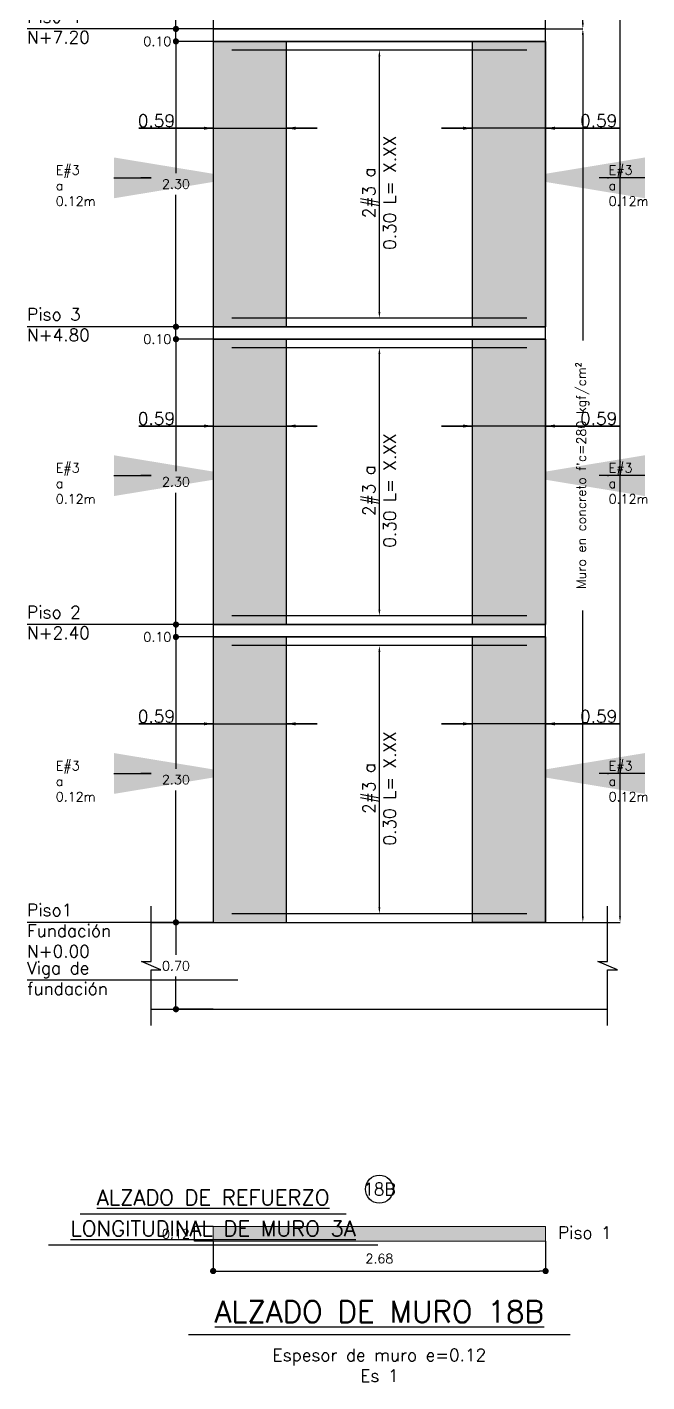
# Model space of a CAD drawing. Header units: millimetres. Extents: x -99999999 to 100000000, y -41 to 20.
# Drawn here: x -1.5 to 3.5, y -3.7 to 7.22 of the extents above; entities that cross this region are included whole.
import ezdxf
from ezdxf import colors
from ezdxf.entities.mleader import LeaderData, LeaderLine
from ezdxf.enums import TextEntityAlignment as Align
from ezdxf.math import Vec2, Vec3

# ---------------------------------------------------------------- set-up
doc = ezdxf.new("R2010")
doc.units = ezdxf.units.MM
doc.header["$LTSCALE"] = 0.01
doc.header["$PDMODE"] = 3
for name, color, linetype in [('FC_BORDES', 4, 'Continuous'), ('FC_COTAS', 1, 'Continuous'), ('FC_ET_VSMM', 3, 'Continuous'), ('FC_HATCH 252', 252, 'Continuous'), ('FC_HATCH MUROS', 253, 'Continuous'), ('FC_LINEA CORTE', 1, 'Continuous'), ('FC_NUMERO', 11, 'Continuous'), ('FC_R-140', 2, 'Continuous'), ('FC_R-200', 5, 'Continuous'), ('FC_R-80', 11, 'Continuous'), ('FC_REFUERZO', 5, 'Continuous')]:
    doc.layers.add(name, color=color, linetype=linetype)
doc.layers.add('FC_MURO CONCRETO', color=7, linetype='Continuous', lineweight=0)
doc.layers.add('FC_TEXTO NO IMPRIMIR', color=252, linetype='Continuous', plot=False)
doc.styles.add('FC_TEXT', font='romans.shx', dxfattribs={"height": 0.002})
doc.styles.add('FC_TEXT1', font='romans.shx')
doc.dimstyles.new('FC_COTAS', dxfattribs={"dimtxt": 0.0015, "dimasz": 0.001, "dimexe": 0, "dimexo": 0, "dimgap": 0.001, "dimtad": 1, "dimtih": 1, "dimtoh": 1, "dimzin": 0, "dimdsep": 46, "dimtxsty": 'FC_TEXT1', "dimblk": 'DOT', "dimcen": 0.09, "dimclrd": 256, "dimclre": 256, "dimclrt": 256, "dimadec": 0, "dimazin": 0, "dimtfac": 1, "dimtix": 1, "dimtmove": 2, "dimatfit": 3, "dimfxl": 1.002, "dimtolj": 1, "dimtzin": 0, "dimlwd": -1, "dimarcsym": 0})
doc.dimstyles.new('FC_COTAS EJES', dxfattribs={"dimtxt": 0.002, "dimasz": 0.0015, "dimexe": 0, "dimexo": 0, "dimgap": 0.001, "dimtad": 1, "dimtih": 1, "dimtoh": 1, "dimzin": 0, "dimdsep": 46, "dimtxsty": 'FC_TEXT1', "dimblk": 'DOT', "dimcen": 0.09, "dimclrd": 256, "dimclre": 256, "dimclrt": 256, "dimadec": 0, "dimazin": 0, "dimtfac": 1, "dimtix": 1, "dimtmove": 2, "dimatfit": 3, "dimfxl": 1.002, "dimtolj": 1, "dimtzin": 0, "dimlwd": -1, "dimarcsym": 0})

# ---------------------------------------------------------------- blocks, each defined once
blk = doc.blocks.new('*U299')
at = {"layer": 'FC_R-140', "color": 4, "ltscale": 1.5}
blk.add_lwpolyline([(-0.02144, 0), (0.02144, 0)], dxfattribs=at)
at = {"layer": 'FC_R-140', "ltscale": 1.5, "style": 'FC_TEXT1'}
blk.add_attdef('%%UTÍTULO', text='', height=0.0025, dxfattribs=at).set_placement((0, 0.00266), align=Align.MIDDLE_CENTER)
at = {"layer": 'FC_R-80', "ltscale": 1.5, "style": 'FC_TEXT1'}
blk.add_attdef('ESCALA', text='', height=0.002, dxfattribs=at).set_placement((-0.02144, -0.0017), align=Align.MIDDLE_LEFT)
blk = doc.blocks.new('*U302')
at = {"layer": 'FC_R-140', "color": 4, "ltscale": 1.5}
blk.add_lwpolyline([(-0.02656, 0), (0.02656, 0)], dxfattribs=at)
at = {"layer": 'FC_R-140', "ltscale": 1.5, "style": 'FC_TEXT1'}
blk.add_attdef('%%UTÍTULO', text='', height=0.0025, dxfattribs=at).set_placement((0, 0.00266), align=Align.MIDDLE_CENTER)
at = {"layer": 'FC_R-80', "ltscale": 1.5, "style": 'FC_TEXT1'}
blk.add_attdef('ESCALA', text='', height=0.002, dxfattribs=at).set_placement((-0.02656, -0.0017), align=Align.MIDDLE_LEFT)
blk = doc.blocks.new('_Dot')
at = {"color": 0, "linetype": 'ByBlock', "lineweight": -2}
blk.add_line((-0.5, 0), (-1, 0), dxfattribs=at)
at = {"color": 0, "linetype": 'ByBlock', "const_width": 0.5}
blk.add_lwpolyline([(-0.25, 0, 1), (0.25, 0, 1)], format="xyb", close=True, dxfattribs=at)
blk = doc.blocks.new('*D310')
at = {"layer": 'Defpoints', "color": 0, "ltscale": 0.6, "transparency": 16777216}
for p in [(0, 0), (-0.3, 0), (0, -0.7)]:
    blk.add_point(p, dxfattribs=at)
at = {"layer": 'FC_COTAS', "lineweight": -2, "ltscale": 0.6, "transparency": 16777216}
for p, q in [((0, 0), (-0.3, 0)), ((0, -0.7), (-0.3, -0.7))]:
    blk.add_line(p, q, dxfattribs=at)
at = {"layer": 'FC_COTAS', "ltscale": 0.6, "transparency": 16777216}
for p, q in [((-0.3, -0.05), (-0.3, -0.262)), ((-0.3, -0.65), (-0.3, -0.437))]:
    blk.add_line(p, q, dxfattribs=at)
at = {"layer": 'FC_COTAS', "ltscale": 0.6, "transparency": 16777216, "xscale": 0.05, "yscale": 0.05, "zscale": 0.05}
for p, rotation in [((-0.3, 0), 90), ((-0.3, -0.7), 270)]:
    blk.add_blockref('_Dot', p, dxfattribs=dict(at, rotation=rotation))
at = {"layer": 'FC_COTAS', "ltscale": 0.6, "transparency": 16777216, "insert": (-0.3, -0.35), "char_height": 0.075, "attachment_point": 5, "style": 'FC_TEXT1'}
blk.add_mtext('\\A1;0.70', dxfattribs=at)
blk = doc.blocks.new('*U311')
at = {"layer": 'FC_LINEA CORTE'}
blk.add_lwpolyline([(0, -0.0096), (0, -0.00067), (0.00157, -0.00067), (-0.00157, 0.00067), (0, 0.00067), (0, 0.0096)], dxfattribs=at)
blk = doc.blocks.new('FC_B_Nomenclatura')
at = {"layer": 'FC_NUMERO', "color": 0}
blk.add_circle((0, 0), 0.00225, dxfattribs=at)
at = {"layer": 'FC_NUMERO', "color": 0, "style": 'FC_TEXT1'}
blk.add_attdef('N-NUM', text='', height=0.002, dxfattribs=at).set_placement((0, 0), align=Align.MIDDLE_CENTER)
blk = doc.blocks.new('*D312')
at = {"layer": 'Defpoints', "color": 0, "ltscale": 0.6, "transparency": 16777216}
for p in [(-0.15, -2.45), (0, -2.45), (0, -2.57)]:
    blk.add_point(p, dxfattribs=at)
at = {"layer": 'FC_COTAS', "lineweight": -2, "ltscale": 0.6, "transparency": 16777216}
for p, q in [((0, -2.45), (-0.15, -2.45)), ((0, -2.57), (-0.15, -2.57))]:
    blk.add_line(p, q, dxfattribs=at)
at = {"layer": 'FC_COTAS', "ltscale": 0.6, "transparency": 16777216}
blk.add_line((-0.15, -2.57), (-0.15, -2.45), dxfattribs=at)
at = {"layer": 'FC_COTAS', "ltscale": 0.6, "transparency": 16777216, "insert": (-0.3, -2.51), "char_height": 0.075, "attachment_point": 5, "style": 'FC_TEXT1'}
blk.add_mtext('\\A1;0.12', dxfattribs=at)
blk = doc.blocks.new('*D313')
at = {"layer": 'Defpoints', "color": 0, "ltscale": 0.6, "transparency": 16777216}
for p in [(0, -2.57), (2.68, -2.57), (2.68, -2.81)]:
    blk.add_point(p, dxfattribs=at)
at = {"layer": 'FC_COTAS', "lineweight": -2, "ltscale": 0.6, "transparency": 16777216}
for p, q in [((0, -2.57), (0, -2.81)), ((2.68, -2.57), (2.68, -2.81))]:
    blk.add_line(p, q, dxfattribs=at)
at = {"layer": 'FC_COTAS', "ltscale": 0.6, "transparency": 16777216}
blk.add_line((0.05, -2.81), (2.63, -2.81), dxfattribs=at)
at = {"layer": 'FC_COTAS', "ltscale": 0.6, "transparency": 16777216, "xscale": 0.05, "yscale": 0.05, "zscale": 0.05, "rotation": 180}
blk.add_blockref('_Dot', (0, -2.81), dxfattribs=at)
at = {"layer": 'FC_COTAS', "ltscale": 0.6, "transparency": 16777216, "xscale": 0.05, "yscale": 0.05, "zscale": 0.05}
blk.add_blockref('_Dot', (2.68, -2.81), dxfattribs=at)
at = {"layer": 'FC_COTAS', "ltscale": 0.6, "transparency": 16777216, "insert": (1.34, -2.71), "char_height": 0.075, "attachment_point": 5, "style": 'FC_TEXT1'}
blk.add_mtext('\\A1;2.68', dxfattribs=at)
blk = doc.blocks.new('*U314')
at = {"layer": 'FC_R-200', "color": 4, "ltscale": 1.5}
blk.add_lwpolyline([(-0.03076, 0), (0.03076, 0)], dxfattribs=at)
at = {"layer": 'FC_R-200', "ltscale": 1.5, "style": 'FC_TEXT1'}
blk.add_attdef('%%UTÍTULO', text='', height=0.0035, dxfattribs=at).set_placement((0, 0.00366), align=Align.MIDDLE_CENTER)
at = {"layer": 'FC_R-80', "ltscale": 1.5, "style": 'FC_TEXT1'}
blk.add_attdef('ESCALA', text='', height=0.002, dxfattribs=at).set_placement((-0.03024, -0.0017), align=Align.MIDDLE_LEFT)
blk = doc.blocks.new('*D315')
at = {"layer": 'Defpoints', "color": 0, "ltscale": 0.6, "transparency": 16777216}
for p in [(-0.3, 2.3), (0, 2.3), (0, 0)]:
    blk.add_point(p, dxfattribs=at)
at = {"layer": 'FC_COTAS', "lineweight": -2, "ltscale": 0.6, "transparency": 16777216}
for p, q in [((0, 2.3), (-0.3, 2.3)), ((0, 0), (-0.3, 0))]:
    blk.add_line(p, q, dxfattribs=at)
at = {"layer": 'FC_COTAS', "ltscale": 0.6, "transparency": 16777216}
for p, q in [((-0.3, 2.25), (-0.3, 1.237)), ((-0.3, 0.05), (-0.3, 1.062))]:
    blk.add_line(p, q, dxfattribs=at)
at = {"layer": 'FC_COTAS', "ltscale": 0.6, "transparency": 16777216, "xscale": 0.05, "yscale": 0.05, "zscale": 0.05}
for p, rotation in [((-0.3, 2.3), 90), ((-0.3, 0), 270)]:
    blk.add_blockref('_Dot', p, dxfattribs=dict(at, rotation=rotation))
at = {"layer": 'FC_COTAS', "ltscale": 0.6, "transparency": 16777216, "insert": (-0.3, 1.15), "char_height": 0.075, "attachment_point": 5, "style": 'FC_TEXT1'}
blk.add_mtext('\\A1;2.30', dxfattribs=at)
blk = doc.blocks.new('*D316')
at = {"layer": 'Defpoints', "color": 0, "ltscale": 0.6, "transparency": 16777216}
for p in [(-0.3, 2.4), (0, 2.4), (0, 2.3)]:
    blk.add_point(p, dxfattribs=at)
at = {"layer": 'FC_COTAS', "lineweight": -2, "ltscale": 0.6, "transparency": 16777216}
for p, q in [((0, 2.4), (-0.3, 2.4)), ((0, 2.3), (-0.3, 2.3))]:
    blk.add_line(p, q, dxfattribs=at)
at = {"layer": 'FC_COTAS', "ltscale": 0.6, "transparency": 16777216}
blk.add_line((-0.3, 2.3), (-0.3, 2.4), dxfattribs=at)
at = {"layer": 'FC_COTAS', "ltscale": 0.6, "transparency": 16777216, "insert": (-0.45, 2.3), "char_height": 0.075, "attachment_point": 5, "style": 'FC_TEXT1'}
blk.add_mtext('\\A1;0.10', dxfattribs=at)
blk = doc.blocks.new('*U319')
at = {"color": 0}
blk.add_line((3.223, 0), (0.05, 0), dxfattribs=at)
blk = doc.blocks.new('*D320')
at = {"layer": 'Defpoints', "color": 0, "ltscale": 0.6, "transparency": 16777216}
for p in [(1.34, 2.23), (1.34, 2.23), (1.34, 0.07)]:
    blk.add_point(p, dxfattribs=at)
at = {"layer": 'FC_COTAS', "ltscale": 0.6, "transparency": 16777216}
blk.add_line((1.34, 0.12), (1.34, 2.18), dxfattribs=at)
for points in [[(1.332, 2.18), (1.348, 2.18), (1.34, 2.23)], [(1.332, 0.12), (1.348, 0.12), (1.34, 0.07)]]:
    blk.add_solid(points, dxfattribs=at)
blk = doc.blocks.new('*D321')
at = {"layer": 'Defpoints', "color": 0, "ltscale": 0.6, "transparency": 16777216}
for p in [(-0.3, 4.7), (0, 4.7), (0, 2.4)]:
    blk.add_point(p, dxfattribs=at)
at = {"layer": 'FC_COTAS', "lineweight": -2, "ltscale": 0.6, "transparency": 16777216}
for p, q in [((0, 4.7), (-0.3, 4.7)), ((0, 2.4), (-0.3, 2.4))]:
    blk.add_line(p, q, dxfattribs=at)
at = {"layer": 'FC_COTAS', "ltscale": 0.6, "transparency": 16777216}
for p, q in [((-0.3, 4.65), (-0.3, 3.637)), ((-0.3, 2.45), (-0.3, 3.462))]:
    blk.add_line(p, q, dxfattribs=at)
at = {"layer": 'FC_COTAS', "ltscale": 0.6, "transparency": 16777216, "xscale": 0.05, "yscale": 0.05, "zscale": 0.05}
for p, rotation in [((-0.3, 4.7), 90), ((-0.3, 2.4), 270)]:
    blk.add_blockref('_Dot', p, dxfattribs=dict(at, rotation=rotation))
at = {"layer": 'FC_COTAS', "ltscale": 0.6, "transparency": 16777216, "insert": (-0.3, 3.55), "char_height": 0.075, "attachment_point": 5, "style": 'FC_TEXT1'}
blk.add_mtext('\\A1;2.30', dxfattribs=at)
blk = doc.blocks.new('*D322')
at = {"layer": 'Defpoints', "color": 0, "ltscale": 0.6, "transparency": 16777216}
for p in [(-0.3, 4.8), (0, 4.8), (0, 4.7)]:
    blk.add_point(p, dxfattribs=at)
at = {"layer": 'FC_COTAS', "lineweight": -2, "ltscale": 0.6, "transparency": 16777216}
for p, q in [((0, 4.8), (-0.3, 4.8)), ((0, 4.7), (-0.3, 4.7))]:
    blk.add_line(p, q, dxfattribs=at)
at = {"layer": 'FC_COTAS', "ltscale": 0.6, "transparency": 16777216}
blk.add_line((-0.3, 4.7), (-0.3, 4.8), dxfattribs=at)
at = {"layer": 'FC_COTAS', "ltscale": 0.6, "transparency": 16777216, "insert": (-0.45, 4.7), "char_height": 0.075, "attachment_point": 5, "style": 'FC_TEXT1'}
blk.add_mtext('\\A1;0.10', dxfattribs=at)
blk = doc.blocks.new('*D323')
at = {"layer": 'Defpoints', "color": 0, "ltscale": 0.6, "transparency": 16777216}
for p in [(1.34, 4.63), (1.34, 4.63), (1.34, 2.47)]:
    blk.add_point(p, dxfattribs=at)
at = {"layer": 'FC_COTAS', "ltscale": 0.6, "transparency": 16777216}
blk.add_line((1.34, 2.52), (1.34, 4.58), dxfattribs=at)
for points in [[(1.332, 4.58), (1.348, 4.58), (1.34, 4.63)], [(1.332, 2.52), (1.348, 2.52), (1.34, 2.47)]]:
    blk.add_solid(points, dxfattribs=at)
blk = doc.blocks.new('*D324')
at = {"layer": 'Defpoints', "color": 0, "ltscale": 0.6, "transparency": 16777216}
for p in [(-0.3, 7.1), (0, 7.1), (0, 4.8)]:
    blk.add_point(p, dxfattribs=at)
at = {"layer": 'FC_COTAS', "lineweight": -2, "ltscale": 0.6, "transparency": 16777216}
for p, q in [((0, 7.1), (-0.3, 7.1)), ((0, 4.8), (-0.3, 4.8))]:
    blk.add_line(p, q, dxfattribs=at)
at = {"layer": 'FC_COTAS', "ltscale": 0.6, "transparency": 16777216}
for p, q in [((-0.3, 7.05), (-0.3, 6.037)), ((-0.3, 4.85), (-0.3, 5.862))]:
    blk.add_line(p, q, dxfattribs=at)
at = {"layer": 'FC_COTAS', "ltscale": 0.6, "transparency": 16777216, "xscale": 0.05, "yscale": 0.05, "zscale": 0.05}
for p, rotation in [((-0.3, 7.1), 90), ((-0.3, 4.8), 270)]:
    blk.add_blockref('_Dot', p, dxfattribs=dict(at, rotation=rotation))
at = {"layer": 'FC_COTAS', "ltscale": 0.6, "transparency": 16777216, "insert": (-0.3, 5.95), "char_height": 0.075, "attachment_point": 5, "style": 'FC_TEXT1'}
blk.add_mtext('\\A1;2.30', dxfattribs=at)
blk = doc.blocks.new('*D325')
at = {"layer": 'Defpoints', "color": 0, "ltscale": 0.6, "transparency": 16777216}
for p in [(-0.3, 7.2), (0, 7.2), (0, 7.1)]:
    blk.add_point(p, dxfattribs=at)
at = {"layer": 'FC_COTAS', "lineweight": -2, "ltscale": 0.6, "transparency": 16777216}
for p, q in [((0, 7.2), (-0.3, 7.2)), ((0, 7.1), (-0.3, 7.1))]:
    blk.add_line(p, q, dxfattribs=at)
at = {"layer": 'FC_COTAS', "ltscale": 0.6, "transparency": 16777216}
blk.add_line((-0.3, 7.1), (-0.3, 7.2), dxfattribs=at)
at = {"layer": 'FC_COTAS', "ltscale": 0.6, "transparency": 16777216, "insert": (-0.45, 7.1), "char_height": 0.075, "attachment_point": 5, "style": 'FC_TEXT1'}
blk.add_mtext('\\A1;0.10', dxfattribs=at)
blk = doc.blocks.new('*D326')
at = {"layer": 'Defpoints', "color": 0, "ltscale": 0.6, "transparency": 16777216}
for p in [(1.34, 7.03), (1.34, 7.03), (1.34, 4.87)]:
    blk.add_point(p, dxfattribs=at)
at = {"layer": 'FC_COTAS', "ltscale": 0.6, "transparency": 16777216}
blk.add_line((1.34, 4.92), (1.34, 6.98), dxfattribs=at)
for points in [[(1.332, 6.98), (1.348, 6.98), (1.34, 7.03)], [(1.332, 4.92), (1.348, 4.92), (1.34, 4.87)]]:
    blk.add_solid(points, dxfattribs=at)
blk = doc.blocks.new('*D327')
at = {"layer": 'Defpoints', "color": 0, "ltscale": 0.6, "transparency": 16777216}
for p in [(-0.3, 9.5), (0, 9.5), (0, 7.2)]:
    blk.add_point(p, dxfattribs=at)
at = {"layer": 'FC_COTAS', "lineweight": -2, "ltscale": 0.6, "transparency": 16777216}
for p, q in [((0, 9.5), (-0.3, 9.5)), ((0, 7.2), (-0.3, 7.2))]:
    blk.add_line(p, q, dxfattribs=at)
at = {"layer": 'FC_COTAS', "ltscale": 0.6, "transparency": 16777216}
for p, q in [((-0.3, 9.45), (-0.3, 8.437)), ((-0.3, 7.25), (-0.3, 8.262))]:
    blk.add_line(p, q, dxfattribs=at)
at = {"layer": 'FC_COTAS', "ltscale": 0.6, "transparency": 16777216, "xscale": 0.05, "yscale": 0.05, "zscale": 0.05}
for p, rotation in [((-0.3, 9.5), 90), ((-0.3, 7.2), 270)]:
    blk.add_blockref('_Dot', p, dxfattribs=dict(at, rotation=rotation))
at = {"layer": 'FC_COTAS', "ltscale": 0.6, "transparency": 16777216, "insert": (-0.3, 8.35), "char_height": 0.075, "attachment_point": 5, "style": 'FC_TEXT1'}
blk.add_mtext('\\A1;2.30', dxfattribs=at)
blk = doc.blocks.new('*D350')
at = {"layer": 'Defpoints', "color": 0, "ltscale": 0.6, "transparency": 16777216}
for p in [(2.68, 7.2), (2.98, 7.2), (2.68, 0)]:
    blk.add_point(p, dxfattribs=at)
at = {"layer": 'FC_COTAS', "lineweight": -2, "ltscale": 0.6, "transparency": 16777216}
for p, q in [((2.68, 7.2), (2.98, 7.2)), ((2.68, 0), (2.98, 0))]:
    blk.add_line(p, q, dxfattribs=at)
at = {"layer": 'FC_COTAS', "ltscale": 0.6, "transparency": 16777216}
for p, q in [((2.98, 7.15), (2.98, 4.688)), ((2.98, 0.05), (2.98, 2.513))]:
    blk.add_line(p, q, dxfattribs=at)
for points in [[(2.972, 7.15), (2.988, 7.15), (2.98, 7.2)], [(2.972, 0.05), (2.988, 0.05), (2.98, 0)]]:
    blk.add_solid(points, dxfattribs=at)
at = {"layer": 'FC_COTAS', "color": 11, "ltscale": 0.6, "transparency": 16777216, "insert": (2.98, 3.6), "char_height": 0.075, "attachment_point": 5, "rotation": 90, "style": 'FC_TEXT1'}
blk.add_mtext("\\A1;Muro en concreto f'c=280 kgf/cm²", dxfattribs=at)
blk = doc.blocks.new('*D351')
at = {"layer": 'Defpoints', "color": 0, "ltscale": 0.6, "transparency": 16777216}
for p in [(2.68, 19.2), (2.98, 19.2), (2.68, 7.2)]:
    blk.add_point(p, dxfattribs=at)
at = {"layer": 'FC_COTAS', "lineweight": -2, "ltscale": 0.6, "transparency": 16777216}
for p, q in [((2.68, 19.2), (2.98, 19.2)), ((2.68, 7.2), (2.98, 7.2))]:
    blk.add_line(p, q, dxfattribs=at)
at = {"layer": 'FC_COTAS', "ltscale": 0.6, "transparency": 16777216}
for p, q in [((2.98, 19.15), (2.98, 14.287)), ((2.98, 7.25), (2.98, 12.113))]:
    blk.add_line(p, q, dxfattribs=at)
for points in [[(2.972, 19.15), (2.988, 19.15), (2.98, 19.2)], [(2.972, 7.25), (2.988, 7.25), (2.98, 7.2)]]:
    blk.add_solid(points, dxfattribs=at)
at = {"layer": 'FC_COTAS', "color": 11, "ltscale": 0.6, "transparency": 16777216, "insert": (2.98, 13.2), "char_height": 0.075, "attachment_point": 5, "rotation": 90, "style": 'FC_TEXT1'}
blk.add_mtext("\\A1;Muro en concreto f'c=210 kgf/cm²", dxfattribs=at)
blk = doc.blocks.new('*D352')
at = {"layer": 'Defpoints', "color": 0, "ltscale": 0.6, "transparency": 16777216}
for p in [(2.68, 19.2), (3.28, 19.2), (2.68, 0)]:
    blk.add_point(p, dxfattribs=at)
at = {"layer": 'FC_COTAS', "lineweight": -2, "ltscale": 0.6, "transparency": 16777216}
for p, q in [((2.68, 19.2), (3.28, 19.2)), ((2.68, 0), (3.28, 0))]:
    blk.add_line(p, q, dxfattribs=at)
at = {"layer": 'FC_COTAS', "ltscale": 0.6, "transparency": 16777216}
for p, q in [((3.28, 19.15), (3.28, 10.012)), ((3.28, 0.05), (3.28, 9.188))]:
    blk.add_line(p, q, dxfattribs=at)
for points in [[(3.272, 19.15), (3.288, 19.15), (3.28, 19.2)], [(3.272, 0.05), (3.288, 0.05), (3.28, 0)]]:
    blk.add_solid(points, dxfattribs=at)
at = {"layer": 'FC_COTAS', "color": 11, "ltscale": 0.6, "transparency": 16777216, "insert": (3.28, 9.6), "char_height": 0.075, "attachment_point": 5, "rotation": 90, "style": 'FC_TEXT1'}
blk.add_mtext('\\A1;Muro e=0.12', dxfattribs=at)
blk = doc.blocks.new('*U317')
at = {"layer": 'Defpoints', "ltscale": 0.9, "transparency": 33554457}
blk.add_line((0, 0), (0.0118, 0), dxfattribs=at)
at = {"layer": 'FC_R-80', "ltscale": 0.9, "style": 'FC_TEXT1'}
blk.add_attdef('TEXTO_001', (-0.01206, 0.0007), '', height=0.0015, dxfattribs=at)
at = {"layer": 'FC_LINEA CORTE', "ltscale": 0.9}
for points in [[(0, 0), (-0.012, 0), (0, 0)], [(0.0118, 0), (0.01678, 0), (0.0118, 0)]]:
    blk.add_leader(points, dimstyle='FC_COTAS EJES', override={"dimscale": 1}, dxfattribs=at)
blk = doc.blocks.new('*U318')
at = {"layer": 'Defpoints', "ltscale": 0.9, "transparency": 33554457}
blk.add_line((0, 0), (-0.0118, 0), dxfattribs=at)
at = {"layer": 'FC_R-80', "ltscale": 0.9, "style": 'FC_TEXT1'}
blk.add_attdef('TEXTO_001', (0.00749, 0.0007), '', height=0.0015, dxfattribs=at)
at = {"layer": 'FC_LINEA CORTE', "ltscale": 0.9}
for points in [[(0, 0), (0.012, 0), (0, 0)], [(-0.0118, 0), (-0.01678, 0), (-0.0118, 0)]]:
    blk.add_leader(points, dimstyle='FC_COTAS EJES', override={"dimscale": 1}, dxfattribs=at)

msp = doc.modelspace()

# ---------------------------------------------------------------- hatches: boundary and pattern name
at = {"layer": 'FC_HATCH 252', "ltscale": 0.9}
h = msp.add_hatch(dxfattribs=at)
h.set_pattern_fill('DOTS', color=256, scale=0.009, angle=2578.3101, style=0)
h.paths.add_polyline_path([(0, 4.8), (0.59, 4.8), (0.59, 7.1), (0, 7.1)])
h = msp.add_hatch(dxfattribs=at)
h.set_pattern_fill('DOTS', color=256, scale=0.009, angle=2578.3101, style=0)
h.paths.add_polyline_path([(2.68, 4.8), (2.09, 4.8), (2.09, 7.1), (2.68, 7.1)])
h = msp.add_hatch(dxfattribs=at)
h.set_pattern_fill('DOTS', color=256, scale=0.009, angle=2578.31, style=0)
h.paths.add_polyline_path([(0, 2.4), (0.59, 2.4), (0.59, 4.7), (0, 4.7)])
h = msp.add_hatch(dxfattribs=at)
h.set_pattern_fill('DOTS', color=256, scale=0.009, angle=2578.3101, style=0)
h.paths.add_polyline_path([(2.68, 2.4), (2.09, 2.4), (2.09, 4.7), (2.68, 4.7)])
h = msp.add_hatch(dxfattribs=at)
h.set_pattern_fill('DOTS', color=256, scale=0.009, angle=2578.31, style=0)
h.paths.add_polyline_path([(0, 0), (0.59, 0), (0.59, 2.3), (0, 2.3)])
h = msp.add_hatch(dxfattribs=at)
h.set_pattern_fill('DOTS', color=256, scale=0.009, angle=2578.31, style=0)
h.paths.add_polyline_path([(2.68, 0), (2.09, 0), (2.09, 2.3), (2.68, 2.3)])
at = {"layer": 'FC_HATCH MUROS', "ltscale": 0.9}
msp.add_hatch(color=256, dxfattribs=at).paths.add_polyline_path([(0, -2.57), (2.68, -2.57), (2.68, -2.45), (0, -2.45)])

# ---------------------------------------------------------------- linework, layer by layer
at = {"layer": 'FC_BORDES', "ltscale": 0.6}
for p, q in [((-0.5, 0), (3.18, 0)), ((-0.5, -0.7), (3.18, -0.7))]:
    msp.add_line(p, q, dxfattribs=at)
at = {"layer": 'FC_BORDES', "ltscale": 0.9}
for points in [[(0, 7.2), (2.68, 7.2), (2.68, 9.6), (0, 9.6)], [(0, 4.8), (2.68, 4.8), (2.68, 7.2), (0, 7.2)], [(0, 7.1), (2.68, 7.1)], [(0, 4.8), (0.59, 4.8), (0.59, 7.1), (0, 7.1)], [(2.68, 4.8), (2.09, 4.8), (2.09, 7.1), (2.68, 7.1)], [(0, 2.4), (2.68, 2.4), (2.68, 4.8), (0, 4.8)], [(0, 4.7), (2.68, 4.7)], [(0, 2.4), (0.59, 2.4), (0.59, 4.7), (0, 4.7)], [(2.68, 2.4), (2.09, 2.4), (2.09, 4.7), (2.68, 4.7)], [(0, 0), (2.68, 0), (2.68, 2.4), (0, 2.4)], [(0, 2.3), (2.68, 2.3)], [(0, 0), (0.59, 0), (0.59, 2.3), (0, 2.3)], [(2.68, 0), (2.09, 0), (2.09, 2.3), (2.68, 2.3)]]:
    msp.add_lwpolyline(points, close=True, dxfattribs=at)
at = {"layer": 'FC_LINEA CORTE', "ltscale": 0.35}
for p, q in [((0, 7.2), (-1.5, 7.2)), ((0, 4.8), (-1.5, 4.8)), ((0, 2.4), (-1.5, 2.4)), ((0, 0), (-1.5, 0))]:
    msp.add_line(p, q, dxfattribs=at)
at = {"layer": 'FC_MURO CONCRETO', "ltscale": 0.6}
msp.add_lwpolyline([(0, -2.57), (2.68, -2.57), (2.68, -2.45), (0, -2.45)], close=True, dxfattribs=at)

# ---------------------------------------------------------------- block references
at = {"layer": 'FC_COTAS', "ltscale": 0.6}
ref = msp.add_blockref('*U317', (0, 6.4), dxfattribs=dict(at, xscale=50, yscale=50, zscale=50))
ref.add_attrib('TEXTO_001', '0.59', (-0.607, 6.41), dxfattribs={"layer": 'FC_R-80', "ltscale": 0.9, "height": 0.1, "style": 'FC_TEXT1'})
ref = msp.add_blockref('*U318', (2.68, 6.4), dxfattribs=dict(at, xscale=50, yscale=50, zscale=50))
ref.add_attrib('TEXTO_001', '0.59', (2.958, 6.41), dxfattribs={"layer": 'FC_R-80', "ltscale": 0.9, "height": 0.1, "style": 'FC_TEXT1'})
ref = msp.add_blockref('*U317', (0, 4), dxfattribs=dict(at, xscale=50, yscale=50, zscale=50))
ref.add_attrib('TEXTO_001', '0.59', (-0.607, 4.01), dxfattribs={"layer": 'FC_R-80', "ltscale": 0.9, "height": 0.1, "style": 'FC_TEXT1'})
ref = msp.add_blockref('*U318', (2.68, 4), dxfattribs=dict(at, xscale=50, yscale=50, zscale=50))
ref.add_attrib('TEXTO_001', '0.59', (2.958, 4.01), dxfattribs={"layer": 'FC_R-80', "ltscale": 0.9, "height": 0.1, "style": 'FC_TEXT1'})
ref = msp.add_blockref('*U317', (0, 1.6), dxfattribs=dict(at, xscale=50, yscale=50, zscale=50))
ref.add_attrib('TEXTO_001', '0.59', (-0.607, 1.61), dxfattribs={"layer": 'FC_R-80', "ltscale": 0.9, "height": 0.1, "style": 'FC_TEXT1'})
ref = msp.add_blockref('*U318', (2.68, 1.6), dxfattribs=dict(at, xscale=50, yscale=50, zscale=50))
ref.add_attrib('TEXTO_001', '0.59', (2.958, 1.61), dxfattribs={"layer": 'FC_R-80', "ltscale": 0.9, "height": 0.1, "style": 'FC_TEXT1'})
at = {"layer": 'FC_COTAS', "color": 11, "ltscale": 0.6}
ref = msp.add_blockref('FC_B_Nomenclatura', (1.34, -2.15), dxfattribs=dict(at, xscale=50, yscale=50, zscale=50))
ref.add_attrib('N-NUM', '18B', dxfattribs={"layer": 'FC_NUMERO', "color": 0, "height": 0.1, "style": 'FC_TEXT'}).set_placement((1.34, -2.15), align=Align.MIDDLE_CENTER)
at = {"layer": 'FC_ET_VSMM', "ltscale": 0.6, "xscale": 50, "yscale": 50, "zscale": 50}
for p in [(-0.5, -0.35), (3.18, -0.35)]:
    msp.add_blockref('*U311', p, dxfattribs=at)
for name, p, values in [('*U299', (0, -2.35), {'%%UTÍTULO': '%%UALZADO DE REFUERZO'}), ('*U299', (0, -2.35), {'%%UTÍTULO': '%%UALZADO DE REFUERZO'}), ('*U302', (0, -2.6), {'%%UTÍTULO': '%%ULONGITUDINAL DE MURO 3A'}), ('*U302', (0, -2.6), {'%%UTÍTULO': '%%ULONGITUDINAL DE MURO 3A'}), ('*U314', (1.34, -3.32), {'%%UTÍTULO': '%%UALZADO DE MURO 18B'})]:
    msp.add_blockref(name, p, dxfattribs=at).add_auto_attribs(values)
at = {"layer": 'FC_REFUERZO', "ltscale": 0.6, "xscale": 0.75, "yscale": 0.75, "zscale": 0.75}
for p in [(0.112, 7.03), (0.112, 4.87), (0.112, 4.63), (0.112, 2.47), (0.112, 2.23), (0.112, 0.07)]:
    msp.add_blockref('*U319', p, dxfattribs=at)

# ---------------------------------------------------------------- texts
at = {"layer": 'FC_R-80', "ltscale": 0.6, "char_height": 0.1, "style": 'FC_TEXT1'}
for s, insert, width, attachment_point in [('Piso 4^M^JN+7.20', (-1.5, 7.35), 0.75, 1), ('Piso 3^M^JN+4.80', (-1.5, 4.95), 0.75, 1), ('Piso 2^M^JN+2.40', (-1.5, 2.55), 0.75, 1), ('Piso1^M^JFundación ^M^JN+0.00', (-1.5, 0.15), 0.75, 1), ('Viga de ^M^Jfundación', (-1.5, -0.317), 0.6, 1), ('Piso 1', (2.78, -2.45), 2, 1), ('Espesor de muro e=0.12^M^JEs 1', (1.34, -3.57), 2, 5)]:
    msp.add_mtext(s, dxfattribs=dict(at, insert=insert, width=width, attachment_point=attachment_point))
at = {"layer": 'FC_R-80', "ltscale": 0.6, "char_height": 0.1, "width": 1.2, "attachment_point": 5, "rotation": 90, "style": 'FC_TEXT1'}
for insert in [(1.34, 5.88), (1.34, 3.48), (1.34, 1.08)]:
    msp.add_mtext('2#3 a^M^J0.30 L= X.XX', dxfattribs=dict(at, insert=insert))

# ---------------------------------------------------------------- dimensions: what is measured, and where the dimension line sits
at = {"layer": 'FC_COTAS', "ltscale": 0.6}
for base, p1, p2, text, picture, middle in [((2.98, 19.2), (2.68, 7.2), (2.68, 19.2), "Muro en concreto f'c=210 kgf/cm²", '*D351', (2.98, 13.2)), ((3.28, 19.2), (2.68, 0), (2.68, 19.2), 'Muro e=0.12', '*D352', (3.28, 9.6)), ((2.98, 7.2), (2.68, 0), (2.68, 7.2), "Muro en concreto f'c=280 kgf/cm²", '*D350', (2.98, 3.6))]:
    dim = msp.add_linear_dim(base=base, p1=p1, p2=p2, angle=90, text=text, dimstyle='FC_COTAS', override={"dimscale": 0, "dimtxt": 0.0015, "dimasz": 0.001, "dimtxsty": 'FC_TEXT1', "dimsah": 1, "dimclrt": 11, "dimtix": 1, "dimtofl": 1, "dimtmove": 2, "dimatfit": 3}, dxfattribs=at)
    dim.commit()
    dim.dimension.update_dxf_attribs({"geometry": picture, "text_midpoint": middle, "dimtype": 128, "text_rotation": 90})
for base, p1, p2, picture, middle in [((-0.3, 9.5), (0, 7.2), (0, 9.5), '*D327', (-0.3, 8.35)), ((-0.3, 7.2), (0, 7.1), (0, 7.2), '*D325', (-0.45, 7.1)), ((-0.3, 7.1), (0, 4.8), (0, 7.1), '*D324', (-0.3, 5.95)), ((-0.3, 4.8), (0, 4.7), (0, 4.8), '*D322', (-0.45, 4.7)), ((-0.3, 4.7), (0, 2.4), (0, 4.7), '*D321', (-0.3, 3.55)), ((-0.3, 2.4), (0, 2.3), (0, 2.4), '*D316', (-0.45, 2.3)), ((-0.3, 2.3), (0, 0), (0, 2.3), '*D315', (-0.3, 1.15)), ((-0.15, -2.45), (0, -2.57), (0, -2.45), '*D312', (-0.3, -2.51))]:
    dim = msp.add_linear_dim(base=base, p1=p1, p2=p2, angle=90, dimstyle='FC_COTAS', override={"dimscale": 0, "dimtxt": 0.0015, "dimasz": 0.001, "dimblk1": 'Dot', "dimblk2": 'Dot', "dimsah": 1, "dimtix": 1, "dimtofl": 1, "dimtmove": 2, "dimatfit": 3}, dxfattribs=at)
    dim.commit()
    dim.dimension.update_dxf_attribs({"geometry": picture, "text_midpoint": middle, "dimtype": 128})
for base, p1, p2, picture, middle in [((1.34, 7.03), (1.34, 4.87), (1.34, 7.03), '*D326', (1.34, 5.88)), ((1.34, 4.63), (1.34, 2.47), (1.34, 4.63), '*D323', (1.34, 3.48)), ((1.34, 2.23), (1.34, 0.07), (1.34, 2.23), '*D320', (1.34, 1.08))]:
    dim = msp.add_linear_dim(base=base, p1=p1, p2=p2, angle=90, text=' ', dimstyle='FC_COTAS', override={"dimscale": 0, "dimtxt": 0.1, "dimasz": 0.001, "dimsah": 1, "dimtix": 0, "dimtofl": 1, "dimtmove": 2, "dimatfit": 3}, dxfattribs=at)
    dim.commit()
    dim.dimension.update_dxf_attribs({"geometry": picture, "text_midpoint": middle, "dimtype": 128})
dim = msp.add_linear_dim(base=(-0.3, 0), p1=(0, -0.7), p2=(0, 0), angle=90, dimstyle='FC_COTAS', override={"dimscale": 0, "dimtxt": 0.0015, "dimasz": 0.001, "dimblk1": 'Dot', "dimblk2": 'Dot', "dimsah": 1, "dimtix": 1, "dimtofl": 1, "dimtmove": 2, "dimatfit": 3}, dxfattribs=at)
dim.commit()
dim.dimension.update_dxf_attribs({"geometry": '*D310', "text_midpoint": (-0.3, -0.35)})
dim = msp.add_linear_dim(base=(2.68, -2.81), p1=(0, -2.57), p2=(2.68, -2.57), dimstyle='FC_COTAS', override={"dimscale": 0, "dimtxt": 0.0015, "dimasz": 0.001, "dimblk1": 'Dot', "dimblk2": 'Dot', "dimsah": 1, "dimtix": 1, "dimtofl": 1, "dimtmove": 2, "dimatfit": 3}, dxfattribs=at)
dim.commit()
dim.dimension.update_dxf_attribs({"geometry": '*D313', "text_midpoint": (1.34, -2.71), "dimtype": 128})

# ---------------------------------------------------------------- leaders
at = {"layer": 'FC_LINEA CORTE', "ltscale": 0.6}
msp.add_leader([(0.2, -0.467), (-0.2, -0.467), (-1.5, -0.467)], dimstyle='FC_COTAS', override={"dimscale": 0, "dimasz": 0.001}, dxfattribs=at)
at = {"layer": 'FC_TEXTO NO IMPRIMIR', "ltscale": 0.6}
ml = msp.add_multileader_mtext('Standard', dxfattribs=at)
ml.set_content('E#3 a 0.12m', color=11, style='FC_TEXT1')
ml.set_leader_properties()
ml.build(insert=Vec2(0, 0))
ml.multileader.update_dxf_attribs({"text_left_attachment_type": 6, "text_right_attachment_type": 6, "dogleg_length": 0.008, "arrow_head_size": 1, "scale": 50})
ctx = ml.context
ctx.base_point, ctx.scale, ctx.char_height, ctx.arrow_head_size, ctx.landing_gap_size, ctx.plane_origin = Vec3(-1.269, 6), 50, 0.075, 1, 0, Vec3(2.68, 0)
ctx.left_attachment, ctx.right_attachment = 6, 6
notes = []
notes.append((ctx, [(0, (1, 1, 0), (-0.5, 6), (-1, 0), 0.008, [(0, [(0.2, 6)], 0, [])])]))
ctx.mtext.insert, ctx.mtext.width, ctx.mtext.flow_direction = Vec3(-1.269, 6.1), 0.0015, 5
ml = msp.add_multileader_mtext('Standard', dxfattribs=at)
ml.set_content('E#3 a 0.12m', color=11, style='FC_TEXT1')
ml.set_leader_properties()
ml.build(insert=Vec2(0, 0))
ml.multileader.update_dxf_attribs({"text_left_attachment_type": 6, "text_right_attachment_type": 6, "dogleg_length": 0.008, "arrow_head_size": 1, "scale": 50})
ctx = ml.context
ctx.base_point, ctx.scale, ctx.char_height, ctx.arrow_head_size, ctx.landing_gap_size = Vec3(3.188, 6), 50, 0.075, 1, 0
ctx.left_attachment, ctx.right_attachment = 6, 6
notes.append((ctx, [(0, (1, 1, 0), (3.18, 6), (1, 0), 0.008, [(0, [(2.48, 6)], 0, [])])]))
ctx.mtext.insert, ctx.mtext.width, ctx.mtext.flow_direction = Vec3(3.188, 6.1), 0.0015, 5
ml = msp.add_multileader_mtext('Standard', dxfattribs=at)
ml.set_content('E#3 a 0.12m', color=11, style='FC_TEXT1')
ml.set_leader_properties()
ml.build(insert=Vec2(0, 0))
ml.multileader.update_dxf_attribs({"text_left_attachment_type": 6, "text_right_attachment_type": 6, "dogleg_length": 0.008, "arrow_head_size": 1, "scale": 50})
ctx = ml.context
ctx.base_point, ctx.scale, ctx.char_height, ctx.arrow_head_size, ctx.landing_gap_size, ctx.plane_origin = Vec3(-1.269, 3.6), 50, 0.075, 1, 0, Vec3(2.68, 0)
ctx.left_attachment, ctx.right_attachment = 6, 6
notes.append((ctx, [(0, (1, 1, 0), (-0.5, 3.6), (-1, 0), 0.008, [(0, [(0.2, 3.6)], 0, [])])]))
ctx.mtext.insert, ctx.mtext.width, ctx.mtext.flow_direction = Vec3(-1.269, 3.7), 0.0015, 5
ml = msp.add_multileader_mtext('Standard', dxfattribs=at)
ml.set_content('E#3 a 0.12m', color=11, style='FC_TEXT1')
ml.set_leader_properties()
ml.build(insert=Vec2(0, 0))
ml.multileader.update_dxf_attribs({"text_left_attachment_type": 6, "text_right_attachment_type": 6, "dogleg_length": 0.008, "arrow_head_size": 1, "scale": 50})
ctx = ml.context
ctx.base_point, ctx.scale, ctx.char_height, ctx.arrow_head_size, ctx.landing_gap_size = Vec3(3.188, 3.6), 50, 0.075, 1, 0
ctx.left_attachment, ctx.right_attachment = 6, 6
notes.append((ctx, [(0, (1, 1, 0), (3.18, 3.6), (1, 0), 0.008, [(0, [(2.48, 3.6)], 0, [])])]))
ctx.mtext.insert, ctx.mtext.width, ctx.mtext.flow_direction = Vec3(3.188, 3.7), 0.0015, 5
ml = msp.add_multileader_mtext('Standard', dxfattribs=at)
ml.set_content('E#3 a 0.12m', color=11, style='FC_TEXT1')
ml.set_leader_properties()
ml.build(insert=Vec2(0, 0))
ml.multileader.update_dxf_attribs({"text_left_attachment_type": 6, "text_right_attachment_type": 6, "dogleg_length": 0.008, "arrow_head_size": 1, "scale": 50})
ctx = ml.context
ctx.base_point, ctx.scale, ctx.char_height, ctx.arrow_head_size, ctx.landing_gap_size, ctx.plane_origin = Vec3(-1.269, 1.2), 50, 0.075, 1, 0, Vec3(2.68, 0)
ctx.left_attachment, ctx.right_attachment = 6, 6
notes.append((ctx, [(0, (1, 1, 0), (-0.5, 1.2), (-1, 0), 0.008, [(0, [(0.2, 1.2)], 0, [])])]))
ctx.mtext.insert, ctx.mtext.width, ctx.mtext.flow_direction = Vec3(-1.269, 1.3), 0.0015, 5
ml = msp.add_multileader_mtext('Standard', dxfattribs=at)
ml.set_content('E#3 a 0.12m', color=11, style='FC_TEXT1')
ml.set_leader_properties()
ml.build(insert=Vec2(0, 0))
ml.multileader.update_dxf_attribs({"text_left_attachment_type": 6, "text_right_attachment_type": 6, "dogleg_length": 0.008, "arrow_head_size": 1, "scale": 50})
ctx = ml.context
ctx.base_point, ctx.scale, ctx.char_height, ctx.arrow_head_size, ctx.landing_gap_size = Vec3(3.188, 1.2), 50, 0.075, 1, 0
ctx.left_attachment, ctx.right_attachment = 6, 6
notes.append((ctx, [(0, (1, 1, 0), (3.18, 1.2), (1, 0), 0.008, [(0, [(2.48, 1.2)], 0, [])])]))
ctx.mtext.insert, ctx.mtext.width, ctx.mtext.flow_direction = Vec3(3.188, 1.3), 0.0015, 5
for ctx, leaders in notes:
    for number, flags, end, landing, length, lines in leaders:
        leader = LeaderData()
        leader.index, (leader.has_last_leader_line, leader.has_dogleg_vector, leader.attachment_direction) = number, flags
        leader.last_leader_point, leader.dogleg_vector, leader.dogleg_length = Vec3(end), Vec3(landing), length
        for number, points, colour, breaks in lines:
            line = LeaderLine()
            line.index, line.vertices, line.color, line.breaks = number, Vec3.list(points), colors.encode_raw_color(colour), breaks
            leader.lines.append(line)
        ctx.leaders.append(leader)

doc.saveas('drawing.dxf')
